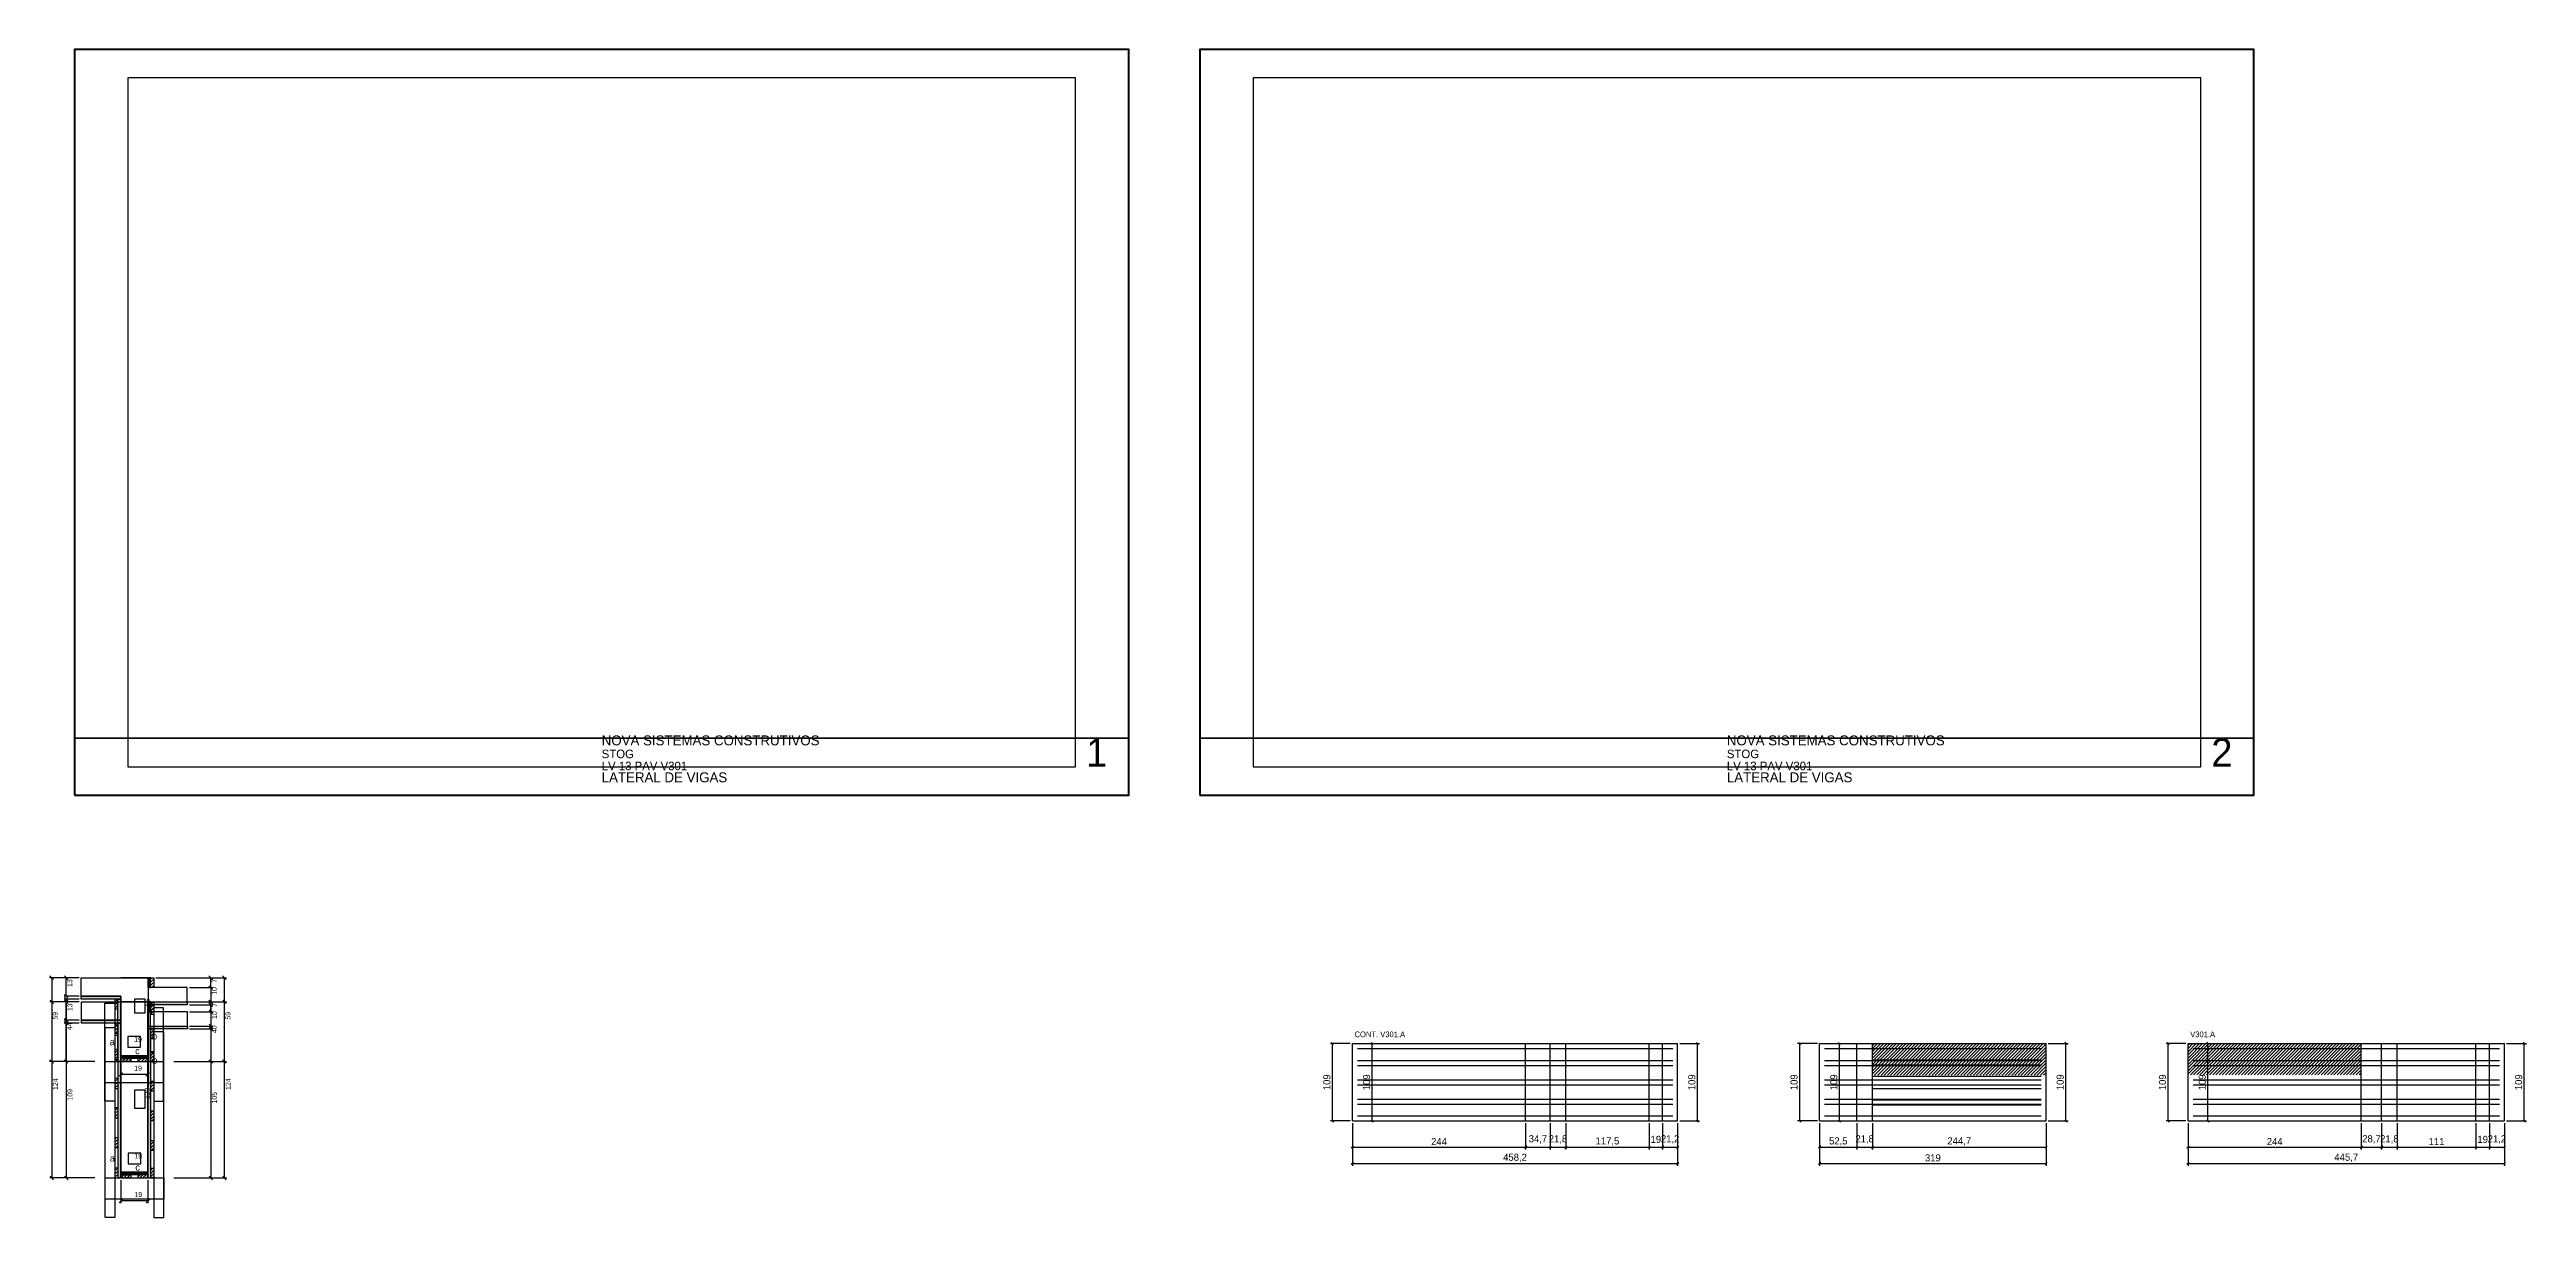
# Model space of a CAD drawing. Extents: x -9000 to 14229, y -395 to 1250.
# Drawn here: x -35 to 3454, y -395 to 1250 of the extents above; entities that cross this region are included whole.
import ezdxf

# ---------------------------------------------------------------- set-up
doc = ezdxf.new("R2010")
doc.units = 0
for name, color, linetype in [('CARIMBO', 255, 'Continuous'), ('CONCRETO', 251, 'Continuous'), ('COTA', 241, 'Continuous'), ('Cota Seção (2x)', 241, 'Continuous'), ('detalhes', 7, 'Continuous'), ('Folhas', 255, 'Continuous'), ('Hachura', 251, 'Continuous'), ('Madeira', 126, 'Continuous'), ('NOMENCLATURA', 7, 'Continuous'), ('Painéis', 200, 'Continuous'), ('Reaproveitamento', 251, 'Continuous'), ('SARR_2.2x7', 40, 'Continuous'), ('SARR_3.5x7', 81, 'Continuous')]:
    doc.layers.add(name, color=color, linetype=linetype)
doc.dimstyles.new('PAINEL', dxfattribs={"dimtxt": 10, "dimasz": 3, "dimexe": 3, "dimexo": 3, "dimgap": 3, "dimtad": 1, "dimblk": 'OBLIQUE', "dimblk1": 'OBLIQUE', "dimcen": 2.5, "dimclrd": 4, "dimclre": 4, "dimclrt": 240, "dimazin": 3, "dimtfac": 1, "dimtmove": 0, "dimatfit": 3})

# ---------------------------------------------------------------- blocks, each defined once
blk = doc.blocks.new('_OBLIQUE')
at = {"color": 0, "linetype": 'BYBLOCK'}
blk.add_line((-0.5, -0.5), (0.5, 0.5), dxfattribs=at)

msp = doc.modelspace()

# ---------------------------------------------------------------- hatches: boundary and pattern name
at = {"layer": 'Hachura'}
h = msp.add_hatch(color=7, dxfattribs=at)
h.dxf.hatch_style = 1
h.paths.add_polyline_path([(107.05, -57.25), (103.45, -57.25), (103.45, -71.25), (107.05, -71.25), (107.05, -57.25)])
h = msp.add_hatch(dxfattribs=at)
h.set_pattern_fill('ANSI31')
h.paths.add_polyline_path([(111.45, -71.25), (107.05, -71.25), (107.05, -57.25), (111.45, -57.25), (111.45, -71.25)])
h = msp.add_hatch(color=7, dxfattribs=at)
h.dxf.hatch_style = 1
h.paths.add_polyline_path([(9.45, -87.25), (9.45, -83.25), (65.05, -83.25), (65.05, -87.25), (9.45, -87.25)])
h = msp.add_hatch(dxfattribs=at)
h.set_pattern_fill('ANSI31')
h.paths.add_polyline_path([(56.65, -101.25), (61.05, -101.25), (61.05, -87.25), (56.65, -87.25), (56.65, -101.25)])
h = msp.add_hatch(color=7, dxfattribs=at)
h.dxf.hatch_style = 1
h.paths.add_polyline_path([(61.05, -87.25), (65.05, -87.25), (65.05, -175.25), (61.05, -175.25), (61.05, -87.25)])
h = msp.add_hatch(color=7, dxfattribs=at)
h.dxf.hatch_style = 1
h.paths.add_polyline_path([(103.05, -95.25), (103.05, -91.25), (158.65, -91.25), (158.65, -95.25), (103.05, -95.25)])
h = msp.add_hatch(color=7, dxfattribs=at)
h.dxf.hatch_style = 1
h.paths.add_polyline_path([(103.05, -95.25), (107.05, -95.25), (107.05, -175.25), (103.05, -175.25), (103.05, -95.25)])
h = msp.add_hatch(color=7, dxfattribs=at)
h.dxf.hatch_style = 1
h.paths.add_polyline_path([(107.25, -91.25), (103.65, -91.25), (103.65, -105.25), (107.25, -105.25), (107.25, -91.25)])
h = msp.add_hatch(dxfattribs=at)
h.set_pattern_fill('ANSI31')
h.paths.add_polyline_path([(111.45, -109.25), (107.05, -109.25), (107.05, -95.25), (111.45, -95.25), (111.45, -109.25)])
h = msp.add_hatch(dxfattribs=at)
h.set_pattern_fill('ANSI31')
h.paths.add_polyline_path([(111.65, -105.25), (107.25, -105.25), (107.25, -91.25), (111.65, -91.25), (111.65, -105.25)])
h = msp.add_hatch(color=7, dxfattribs=at)
h.dxf.hatch_style = 1
h.paths.add_polyline_path([(9.65, -121.25), (9.65, -117.25), (65.25, -117.25), (65.25, -121.25), (9.65, -121.25)])
h = msp.add_hatch(dxfattribs=at)
h.set_pattern_fill('ANSI31')
h.paths.add_polyline_path([(56.65, -138.25), (61.05, -138.25), (61.05, -124.25), (56.65, -124.25), (56.65, -138.25)])
h = msp.add_hatch(dxfattribs=at)
h.set_pattern_fill('ANSI31')
h.paths.add_polyline_path([(56.85, -135.25), (61.25, -135.25), (61.25, -121.25), (56.85, -121.25), (56.85, -135.25)])
h = msp.add_hatch(color=7, dxfattribs=at)
h.dxf.hatch_style = 1
h.paths.add_polyline_path([(61.25, -121.25), (65.25, -121.25), (65.25, -339.25), (61.25, -339.25), (61.25, -121.25)])
h = msp.add_hatch(color=7, dxfattribs=at)
h.dxf.hatch_style = 1
h.paths.add_polyline_path([(103.25, -129.25), (103.25, -125.25), (158.85, -125.25), (158.85, -129.25), (103.25, -129.25)])
h = msp.add_hatch(color=7, dxfattribs=at)
h.dxf.hatch_style = 1
h.paths.add_polyline_path([(103.25, -129.25), (107.25, -129.25), (107.25, -339.25), (103.25, -339.25), (103.25, -129.25)])
h = msp.add_hatch(dxfattribs=at)
h.set_pattern_fill('ANSI31')
h.paths.add_polyline_path([(111.45, -142.25), (107.05, -142.25), (107.05, -128.25), (111.45, -128.25), (111.45, -142.25)])
h = msp.add_hatch(dxfattribs=at)
h.set_pattern_fill('ANSI31')
h.paths.add_polyline_path([(111.65, -143.25), (107.25, -143.25), (107.25, -129.25), (111.65, -129.25), (111.65, -143.25)])
h = msp.add_hatch(dxfattribs=at)
h.set_pattern_fill('ANSI31')
h.paths.add_polyline_path([(56.65, -175.25), (61.05, -175.25), (61.05, -161.25), (56.65, -161.25), (56.65, -175.25)])
h = msp.add_hatch(dxfattribs=at)
h.set_pattern_fill('ANSI31')
h.paths.add_polyline_path([(56.85, -172.25), (61.25, -172.25), (61.25, -158.25), (56.85, -158.25), (56.85, -172.25)])
h = msp.add_hatch(color=7, dxfattribs=at)
h.dxf.hatch_style = 1
h.paths.add_polyline_path([(65.05, -170.85), (65.05, -167.25), (103.05, -167.25), (103.05, -170.85), (65.05, -170.85)])
h = msp.add_hatch(dxfattribs=at)
h.set_pattern_fill('ANSI31')
h.paths.add_polyline_path([(65.05, -175.25), (65.05, -170.85), (79.05, -170.85), (79.05, -175.25), (65.05, -175.25)])
h = msp.add_hatch(dxfattribs=at)
h.set_pattern_fill('ANSI31')
h.paths.add_polyline_path([(103.05, -175.25), (103.05, -170.85), (89.05, -170.85), (89.05, -175.25), (103.05, -175.25)])
h = msp.add_hatch(dxfattribs=at)
h.set_pattern_fill('ANSI31')
h.paths.add_polyline_path([(111.45, -175.25), (107.05, -175.25), (107.05, -161.25), (111.45, -161.25), (111.45, -175.25)])
h = msp.add_hatch(dxfattribs=at)
h.set_pattern_fill('ANSI31')
h.paths.add_polyline_path([(111.65, -176.25), (107.25, -176.25), (107.25, -162.25), (111.65, -162.25), (111.65, -176.25)])
h = msp.add_hatch(dxfattribs=at)
h.set_pattern_fill('ANSI31')
h.paths.add_polyline_path([(56.85, -213.055), (61.25, -213.055), (61.25, -199.055), (56.85, -199.055), (56.85, -213.055)])
h = msp.add_hatch(dxfattribs=at)
h.set_pattern_fill('ANSI31')
h.paths.add_polyline_path([(111.65, -217.055), (107.25, -217.055), (107.25, -203.055), (111.65, -203.055), (111.65, -217.055)])
h = msp.add_hatch(dxfattribs=at)
h.set_pattern_fill('ANSI31')
h.paths.add_polyline_path([(56.85, -254.604), (61.25, -254.604), (61.25, -240.604), (56.85, -240.604), (56.85, -254.604)])
h = msp.add_hatch(dxfattribs=at)
h.set_pattern_fill('ANSI31')
h.paths.add_polyline_path([(111.65, -258.604), (107.25, -258.604), (107.25, -244.604), (111.65, -244.604), (111.65, -258.604)])
h = msp.add_hatch(dxfattribs=at)
h.set_pattern_fill('ANSI31')
h.paths.add_polyline_path([(56.85, -296.568), (61.25, -296.568), (61.25, -282.568), (56.85, -282.568), (56.85, -296.568)])
h = msp.add_hatch(dxfattribs=at)
h.set_pattern_fill('ANSI31')
h.paths.add_polyline_path([(111.65, -300.568), (107.25, -300.568), (107.25, -286.568), (111.65, -286.568), (111.65, -300.568)])
h = msp.add_hatch(dxfattribs=at)
h.set_pattern_fill('ANSI31')
h.paths.add_polyline_path([(56.85, -339.25), (61.25, -339.25), (61.25, -325.25), (56.85, -325.25), (56.85, -339.25)])
h = msp.add_hatch(color=7, dxfattribs=at)
h.dxf.hatch_style = 1
h.paths.add_polyline_path([(65.25, -334.85), (65.25, -331.25), (103.25, -331.25), (103.25, -334.85), (65.25, -334.85)])
h = msp.add_hatch(dxfattribs=at)
h.set_pattern_fill('ANSI31')
h.paths.add_polyline_path([(65.25, -339.25), (65.25, -334.85), (79.25, -334.85), (79.25, -339.25), (65.25, -339.25)])
h = msp.add_hatch(dxfattribs=at)
h.set_pattern_fill('ANSI31')
h.paths.add_polyline_path([(103.25, -339.25), (103.25, -334.85), (89.25, -334.85), (89.25, -339.25), (103.25, -339.25)])
h = msp.add_hatch(dxfattribs=at)
h.set_pattern_fill('ANSI31')
h.paths.add_polyline_path([(111.65, -339.25), (107.25, -339.25), (107.25, -325.25), (111.65, -325.25), (111.65, -339.25)])
at = {"layer": 'Reaproveitamento'}
h = msp.add_hatch(dxfattribs=at)
h.set_pattern_fill('ANSI31')
h.paths.add_polyline_path([(2533.2, -194.3), (2777.2, -194.3), (2777.2, -150.3), (2533.2, -150.3)])
h = msp.add_hatch(dxfattribs=at)
h.set_pattern_fill('ANSI31')
h.paths.add_polyline_path([(2977.2, -194), (3221.2, -194), (3221.2, -150), (2977.2, -150)])

# ---------------------------------------------------------------- linework, layer by layer
at = {"layer": 'CARIMBO', "lineweight": 35}
for p, q in [((0, 280), (1485, 280)), ((1585, 280), (3070, 280))]:
    msp.add_line(p, q, dxfattribs=at)
at = {"layer": 'CONCRETO', "color": 251}
for points in [[(9.45, -83.25), (9.45, -57.25), (65.05, -57.25), (65.05, -57.25), (103.45, -57.25), (103.05, -167.25), (65.05, -167.25), (65.05, -83.25)], [(9.65, -117.25), (9.65, -91.25), (65.25, -91.25), (65.25, -91.25), (103.65, -91.25), (103.25, -331.25), (65.25, -331.25), (65.25, -117.25)]]:
    msp.add_lwpolyline(points, close=True, dxfattribs=at)
for points in [[(65.05, -87.25), (65.05, -167.25), (103.05, -167.25), (103.05, -91.25), (158.65, -91.25), (158.65, -71.25), (103.45, -71.25), (103.45, -57.25), (65.05, -57.25)], [(65.25, -121.25), (65.25, -331.25), (103.25, -331.25), (103.25, -125.25), (158.85, -125.25), (158.85, -105.25), (103.65, -105.25), (103.65, -91.25), (65.25, -91.25)]]:
    msp.add_lwpolyline(points, dxfattribs=at)
at = {"layer": 'COTA', "color": 4}
for p, q in [((6.45, -57.25), (-35.316, -57.25)), ((-32.316, -57.25), (-32.316, -175.25)), ((6.45, -57.25), (-14.822, -57.25)), ((-11.822, -83.25), (-11.822, -57.25)), ((114.45, -57.25), (214.027, -57.25)), ((161.65, -57.25), (194.707, -57.25)), ((191.707, -71.25), (191.707, -57.25)), ((211.027, -175.25), (211.027, -57.25)), ((6.65, -91.25), (-35.116, -91.25)), ((-32.116, -91.25), (-32.116, -339.25)), ((6.45, -83.25), (-14.822, -83.25)), ((6.45, -87.25), (-14.822, -87.25)), ((6.65, -91.25), (-14.622, -91.25)), ((-11.822, -175.25), (-11.822, -87.25)), ((-11.622, -117.25), (-11.622, -91.25)), ((114.65, -91.25), (214.227, -91.25)), ((161.65, -71.25), (194.707, -71.25)), ((161.65, -71.25), (194.707, -71.25)), ((161.65, -91.25), (194.707, -91.25)), ((161.65, -95.25), (194.707, -95.25)), ((161.85, -91.25), (194.907, -91.25)), ((191.707, -71.25), (191.707, -91.25)), ((191.707, -95.25), (191.707, -175.25)), ((191.907, -105.25), (191.907, -91.25)), ((211.227, -339.25), (211.227, -91.25)), ((6.65, -117.25), (-14.622, -117.25)), ((6.65, -121.25), (-14.622, -121.25)), ((-11.622, -339.25), (-11.622, -121.25)), ((161.85, -105.25), (194.907, -105.25)), ((161.85, -105.25), (194.907, -105.25)), ((161.85, -125.25), (194.907, -125.25)), ((161.85, -129.25), (194.907, -129.25)), ((191.907, -105.25), (191.907, -125.25)), ((191.907, -129.25), (191.907, -339.25)), ((3.814, -175.25), (-35.316, -175.25)), ((28.45, -175.25), (-14.822, -175.25)), ((65.05, -178.25), (65.05, -196.62)), ((103.05, -193.62), (65.05, -193.62)), ((103.05, -178.25), (103.05, -196.62)), ((139.65, -175.25), (214.027, -175.25)), ((139.65, -175.25), (194.707, -175.25)), ((4.014, -339.25), (-35.116, -339.25)), ((28.65, -339.25), (-14.622, -339.25)), ((65.25, -342.25), (65.25, -374.677)), ((103.25, -342.25), (103.25, -374.677)), ((139.85, -339.25), (214.227, -339.25)), ((139.85, -339.25), (194.907, -339.25)), ((103.25, -371.677), (65.25, -371.677))]:
    msp.add_line(p, q, dxfattribs=at)
at = {"layer": 'COTA'}
for points in [[(-29.816, -59.75), (-34.816, -54.75)], [(-9.322, -59.75), (-14.322, -54.75)], [(194.207, -59.75), (189.207, -54.75)], [(194.207, -73.75), (189.207, -68.75)], [(189.207, -68.75), (194.207, -73.75)], [(213.527, -59.75), (208.527, -54.75)], [(-29.616, -93.75), (-34.616, -88.75)], [(-14.322, -80.75), (-9.322, -85.75)], [(-9.322, -89.75), (-14.322, -84.75)], [(-9.122, -93.75), (-14.122, -88.75)], [(189.207, -88.75), (194.207, -93.75)], [(194.207, -97.75), (189.207, -92.75)], [(194.407, -93.75), (189.407, -88.75)], [(194.407, -107.75), (189.407, -102.75)], [(189.407, -102.75), (194.407, -107.75)], [(213.727, -93.75), (208.727, -88.75)], [(-14.122, -114.75), (-9.122, -119.75)], [(-9.122, -123.75), (-14.122, -118.75)], [(189.407, -122.75), (194.407, -127.75)], [(194.407, -131.75), (189.407, -126.75)], [(-34.816, -172.75), (-29.816, -177.75)], [(-14.322, -172.75), (-9.322, -177.75)], [(189.207, -172.75), (194.207, -177.75)], [(208.527, -172.75), (213.527, -177.75)], [(67.55, -191.12), (62.55, -196.12)], [(100.55, -196.12), (105.55, -191.12)], [(-34.616, -336.75), (-29.616, -341.75)], [(-14.122, -336.75), (-9.122, -341.75)], [(189.407, -336.75), (194.407, -341.75)], [(208.727, -336.75), (213.727, -341.75)], [(67.75, -369.177), (62.75, -374.177)], [(100.75, -374.177), (105.75, -369.177)]]:
    msp.add_lwpolyline(points, dxfattribs=at)
at = {"layer": 'Cota Seção (2x)', "color": 180}
for p, q in [((99.45, -87.583), (84.45, -87.583)), ((84.45, -87.583), (84.45, -106.917)), ((99.45, -106.917), (99.45, -87.583)), ((84.45, -106.917), (99.45, -106.917)), ((93.05, -140.25), (75.05, -140.25)), ((75.05, -140.25), (75.05, -155.25)), ((75.05, -155.25), (93.05, -155.25)), ((93.05, -155.25), (93.05, -140.25)), ((99.25, -215.75), (84.25, -215.75)), ((84.25, -215.75), (84.25, -240.75)), ((84.25, -240.75), (99.25, -240.75)), ((99.25, -240.75), (99.25, -215.75)), ((93.25, -304.25), (75.25, -304.25)), ((75.25, -304.25), (75.25, -319.25)), ((93.25, -319.25), (93.25, -304.25)), ((75.25, -319.25), (93.25, -319.25))]:
    msp.add_line(p, q, dxfattribs=at)
at = {"layer": 'Folhas', "lineweight": 50}
for points in [[(0, 200), (1485, 200), (1485, 1250), (0, 1250)], [(1585, 200), (3070, 200), (3070, 1250), (1585, 1250)]]:
    msp.add_lwpolyline(points, close=True, dxfattribs=at)
at = {"layer": 'Folhas', "lineweight": 25}
for points in [[(75, 240), (1410, 240), (1410, 1210), (75, 1210)], [(1660, 240), (2995, 240), (2995, 1210), (1660, 1210)]]:
    msp.add_lwpolyline(points, close=True, dxfattribs=at)
at = {"layer": 'Madeira', "color": 126}
for points in [[(111.45, -71.25), (107.05, -71.25), (107.05, -57.25), (111.45, -57.25)], [(56.65, -101.25), (61.05, -101.25), (61.05, -87.25), (56.65, -87.25)], [(111.45, -109.25), (107.05, -109.25), (107.05, -95.25), (111.45, -95.25)], [(111.65, -105.25), (107.25, -105.25), (107.25, -91.25), (111.65, -91.25)], [(56.65, -138.25), (61.05, -138.25), (61.05, -124.25), (56.65, -124.25)], [(56.85, -135.25), (61.25, -135.25), (61.25, -121.25), (56.85, -121.25)], [(111.45, -142.25), (107.05, -142.25), (107.05, -128.25), (111.45, -128.25)], [(111.65, -143.25), (107.25, -143.25), (107.25, -129.25), (111.65, -129.25)], [(56.65, -175.25), (61.05, -175.25), (61.05, -161.25), (56.65, -161.25)], [(56.85, -172.25), (61.25, -172.25), (61.25, -158.25), (56.85, -158.25)], [(65.05, -175.25), (65.05, -170.85), (79.05, -170.85), (79.05, -175.25)], [(103.05, -175.25), (103.05, -170.85), (89.05, -170.85), (89.05, -175.25)], [(111.45, -175.25), (107.05, -175.25), (107.05, -161.25), (111.45, -161.25)], [(111.65, -176.25), (107.25, -176.25), (107.25, -162.25), (111.65, -162.25)], [(56.85, -213.055), (61.25, -213.055), (61.25, -199.055), (56.85, -199.055)], [(111.65, -217.055), (107.25, -217.055), (107.25, -203.055), (111.65, -203.055)], [(56.85, -254.604), (61.25, -254.604), (61.25, -240.604), (56.85, -240.604)], [(111.65, -258.604), (107.25, -258.604), (107.25, -244.604), (111.65, -244.604)], [(56.85, -296.568), (61.25, -296.568), (61.25, -282.568), (56.85, -282.568)], [(111.65, -300.568), (107.25, -300.568), (107.25, -286.568), (111.65, -286.568)], [(56.85, -339.25), (61.25, -339.25), (61.25, -325.25), (56.85, -325.25)], [(65.25, -339.25), (65.25, -334.85), (79.25, -334.85), (79.25, -339.25)], [(103.25, -339.25), (103.25, -334.85), (89.25, -334.85), (89.25, -339.25)], [(111.65, -339.25), (107.25, -339.25), (107.25, -325.25), (111.65, -325.25)]]:
    msp.add_lwpolyline(points, close=True, dxfattribs=at)
at = {"layer": 'Painéis'}
for p, q in [((1800, -150), (2044, -150)), ((1800, -259), (1800, -150)), ((2044, -259), (2044, -150)), ((2044, -259), (2044, -150)), ((2044, -150), (2078.7, -150)), ((2044, -259), (2044, -150)), ((2078.7, -259), (2078.7, -150)), ((2078.7, -259), (2078.7, -150)), ((2078.7, -150), (2100.5, -150)), ((2078.7, -259), (2078.7, -150)), ((2100.5, -259), (2100.5, -150)), ((2100.5, -259), (2100.5, -150)), ((2100.5, -150), (2218, -150)), ((2100.5, -259), (2100.5, -150)), ((2218, -259), (2218, -150)), ((2218, -259), (2218, -150)), ((2218, -150), (2237, -150)), ((2218, -259), (2218, -150)), ((2237, -259), (2237, -150)), ((2237, -259), (2237, -150)), ((2237, -150), (2258.2, -150)), ((2237, -259), (2237, -150)), ((2258.2, -259), (2258.2, -150)), ((2458.2, -150), (2510.7, -150)), ((2458.2, -259), (2458.2, -150)), ((2510.7, -259), (2510.7, -150)), ((2510.7, -259), (2510.7, -150)), ((2510.7, -150), (2532.5, -150)), ((2510.7, -259), (2510.7, -150)), ((2532.5, -259), (2532.5, -150)), ((2532.5, -259), (2532.5, -150)), ((2532.5, -150), (2777.2, -150)), ((2532.5, -259), (2532.5, -150)), ((2777.2, -259), (2777.2, -150)), ((2977.2, -150), (3221.2, -150)), ((2977.2, -259), (2977.2, -150)), ((3221.2, -259), (3221.2, -150)), ((3221.2, -259), (3221.2, -150)), ((3221.2, -150), (3249.9, -150)), ((3221.2, -259), (3221.2, -150)), ((3249.9, -259), (3249.9, -150)), ((3249.9, -259), (3249.9, -150)), ((3249.9, -150), (3271.7, -150)), ((3249.9, -259), (3249.9, -150)), ((3271.7, -259), (3271.7, -150)), ((3271.7, -259), (3271.7, -150)), ((3271.7, -150), (3382.7, -150)), ((3271.7, -259), (3271.7, -150)), ((3382.7, -259), (3382.7, -150)), ((3382.7, -259), (3382.7, -150)), ((3382.7, -150), (3401.7, -150)), ((3382.7, -259), (3382.7, -150)), ((3401.7, -259), (3401.7, -150)), ((3401.7, -259), (3401.7, -150)), ((3401.7, -150), (3422.9, -150)), ((3401.7, -259), (3401.7, -150)), ((3422.9, -259), (3422.9, -150)), ((1800, -259), (2044, -259)), ((2044, -259), (2078.7, -259)), ((2078.7, -259), (2100.5, -259)), ((2100.5, -259), (2218, -259)), ((2218, -259), (2237, -259)), ((2237, -259), (2258.2, -259)), ((2458.2, -259), (2510.7, -259)), ((2510.7, -259), (2532.5, -259)), ((2532.5, -259), (2777.2, -259)), ((2977.2, -259), (3221.2, -259)), ((3221.2, -259), (3249.9, -259)), ((3249.9, -259), (3271.7, -259)), ((3271.7, -259), (3382.7, -259)), ((3382.7, -259), (3401.7, -259)), ((3401.7, -259), (3422.9, -259))]:
    msp.add_line(p, q, dxfattribs=at)
at = {"layer": 'Painéis', "color": 200}
for points in [[(107.05, -57.25), (103.45, -57.25), (103.45, -71.25), (107.05, -71.25)], [(9.45, -87.25), (9.45, -83.25), (65.05, -83.25), (65.05, -87.25)], [(61.05, -87.25), (65.05, -87.25), (65.05, -175.25), (61.05, -175.25)], [(103.05, -95.25), (103.05, -91.25), (158.65, -91.25), (158.65, -95.25)], [(107.05, -95.25), (103.05, -95.25), (103.05, -175.25), (107.05, -175.25)], [(107.25, -91.25), (103.65, -91.25), (103.65, -105.25), (107.25, -105.25)], [(9.65, -121.25), (9.65, -117.25), (65.25, -117.25), (65.25, -121.25)], [(61.25, -121.25), (65.25, -121.25), (65.25, -339.25), (61.25, -339.25)], [(103.25, -129.25), (103.25, -125.25), (158.85, -125.25), (158.85, -129.25)], [(107.25, -129.25), (103.25, -129.25), (103.25, -339.25), (107.25, -339.25)], [(65.05, -170.85), (65.05, -167.25), (103.05, -167.25), (103.05, -170.85)], [(65.25, -334.85), (65.25, -331.25), (103.25, -331.25), (103.25, -334.85)]]:
    msp.add_lwpolyline(points, close=True, dxfattribs=at)
at = {"layer": 'SARR_2.2x7'}
for points in [[(1807, -157), (2044, -157)], [(1807, -157), (2044, -157)], [(1807, -173.75), (2044, -173.75)], [(1807, -173.75), (2044, -173.75)], [(2044, -157), (2078.7, -157)], [(2044, -157), (2078.7, -157)], [(2044, -173.75), (2078.7, -173.75)], [(2044, -173.75), (2078.7, -173.75)], [(2078.7, -157), (2100.5, -157)], [(2078.7, -157), (2100.5, -157)], [(2078.7, -173.75), (2100.5, -173.75)], [(2078.7, -173.75), (2100.5, -173.75)], [(2100.5, -157), (2218, -157)], [(2100.5, -157), (2218, -157)], [(2100.5, -173.75), (2218, -173.75)], [(2100.5, -173.75), (2218, -173.75)], [(2218, -157), (2237, -157)], [(2218, -157), (2237, -157)], [(2218, -173.75), (2237, -173.75)], [(2218, -173.75), (2237, -173.75)], [(2237, -157), (2251.2, -157)], [(2237, -157), (2251.2, -157)], [(2237, -173.75), (2251.2, -173.75)], [(2237, -173.75), (2251.2, -173.75)], [(2465.2, -157), (2510.7, -157)], [(2465.2, -157), (2510.7, -157)], [(2465.2, -173.75), (2510.7, -173.75)], [(2465.2, -173.75), (2510.7, -173.75)], [(2510.7, -157), (2532.5, -157)], [(2510.7, -157), (2532.5, -157)], [(2510.7, -173.75), (2532.5, -173.75)], [(2510.7, -173.75), (2532.5, -173.75)], [(2532.5, -157), (2770.2, -157)], [(2532.5, -157), (2770.2, -157)], [(2532.5, -172.902), (2770.2, -172.902)], [(2532.5, -173.75), (2770.2, -173.75)], [(2984.2, -157), (3221.2, -157)], [(2984.2, -157), (3221.2, -157)], [(2984.2, -173.75), (3221.2, -173.75)], [(2984.2, -173.75), (3221.2, -173.75)], [(3221.2, -157), (3249.9, -157)], [(3221.2, -157), (3249.9, -157)], [(3221.2, -173.75), (3249.9, -173.75)], [(3221.2, -173.75), (3249.9, -173.75)], [(3249.9, -157), (3271.7, -157)], [(3249.9, -157), (3271.7, -157)], [(3249.9, -173.75), (3271.7, -173.75)], [(3249.9, -173.75), (3271.7, -173.75)], [(3271.7, -157), (3382.7, -157)], [(3271.7, -157), (3382.7, -157)], [(3271.7, -173.75), (3382.7, -173.75)], [(3271.7, -173.75), (3382.7, -173.75)], [(3382.7, -157), (3401.7, -157)], [(3382.7, -157), (3401.7, -157)], [(3382.7, -173.75), (3401.7, -173.75)], [(3382.7, -173.75), (3401.7, -173.75)], [(3401.7, -157), (3415.9, -157)], [(3401.7, -157), (3415.9, -157)], [(3401.7, -173.75), (3415.9, -173.75)], [(3401.7, -173.75), (3415.9, -173.75)], [(1807, -180.75), (2044, -180.75)], [(1807, -180.75), (2044, -180.75)], [(1807, -201), (2044, -201)], [(1807, -201), (2044, -201)], [(1807, -208), (2044, -208)], [(1807, -208), (2044, -208)], [(2044, -180.75), (2078.7, -180.75)], [(2044, -180.75), (2078.7, -180.75)], [(2044, -201), (2078.7, -201)], [(2044, -201), (2078.7, -201)], [(2044, -208), (2078.7, -208)], [(2044, -208), (2078.7, -208)], [(2078.7, -180.75), (2100.5, -180.75)], [(2078.7, -180.75), (2100.5, -180.75)], [(2078.7, -201), (2100.5, -201)], [(2078.7, -201), (2100.5, -201)], [(2078.7, -208), (2100.5, -208)], [(2078.7, -208), (2100.5, -208)], [(2100.5, -180.75), (2218, -180.75)], [(2100.5, -180.75), (2218, -180.75)], [(2100.5, -201), (2218, -201)], [(2100.5, -201), (2218, -201)], [(2100.5, -208), (2218, -208)], [(2100.5, -208), (2218, -208)], [(2218, -180.75), (2237, -180.75)], [(2218, -180.75), (2237, -180.75)], [(2218, -201), (2237, -201)], [(2218, -201), (2237, -201)], [(2218, -208), (2237, -208)], [(2218, -208), (2237, -208)], [(2237, -180.75), (2251.2, -180.75)], [(2237, -180.75), (2251.2, -180.75)], [(2237, -201), (2251.2, -201)], [(2237, -201), (2251.2, -201)], [(2237, -208), (2251.2, -208)], [(2237, -208), (2251.2, -208)], [(2465.2, -180.75), (2510.7, -180.75)], [(2465.2, -180.75), (2510.7, -180.75)], [(2465.2, -201), (2510.7, -201)], [(2465.2, -201), (2510.7, -201)], [(2465.2, -208), (2510.7, -208)], [(2465.2, -208), (2510.7, -208)], [(2510.7, -180.75), (2532.5, -180.75)], [(2510.7, -180.75), (2532.5, -180.75)], [(2510.7, -201), (2532.5, -201)], [(2510.7, -201), (2532.5, -201)], [(2510.7, -208), (2532.5, -208)], [(2510.7, -208), (2532.5, -208)], [(2532.5, -179.902), (2770.2, -179.902)], [(2532.5, -180.75), (2770.2, -180.75)], [(2532.5, -195.804), (2770.2, -195.804)], [(2532.5, -201), (2770.2, -201)], [(2532.5, -208), (2770.2, -208)], [(2984.2, -180.75), (3221.2, -180.75)], [(2984.2, -180.75), (3221.2, -180.75)], [(2984.2, -201), (3221.2, -201)], [(2984.2, -201), (3221.2, -201)], [(2984.2, -208), (3221.2, -208)], [(2984.2, -208), (3221.2, -208)], [(3221.2, -180.75), (3249.9, -180.75)], [(3221.2, -180.75), (3249.9, -180.75)], [(3221.2, -201), (3249.9, -201)], [(3221.2, -201), (3249.9, -201)], [(3221.2, -208), (3249.9, -208)], [(3221.2, -208), (3249.9, -208)], [(3249.9, -180.75), (3271.7, -180.75)], [(3249.9, -180.75), (3271.7, -180.75)], [(3249.9, -201), (3271.7, -201)], [(3249.9, -201), (3271.7, -201)], [(3249.9, -208), (3271.7, -208)], [(3249.9, -208), (3271.7, -208)], [(3271.7, -180.75), (3382.7, -180.75)], [(3271.7, -180.75), (3382.7, -180.75)], [(3271.7, -201), (3382.7, -201)], [(3271.7, -201), (3382.7, -201)], [(3271.7, -208), (3382.7, -208)], [(3271.7, -208), (3382.7, -208)], [(3382.7, -180.75), (3401.7, -180.75)], [(3382.7, -180.75), (3401.7, -180.75)], [(3382.7, -201), (3401.7, -201)], [(3382.7, -201), (3401.7, -201)], [(3382.7, -208), (3401.7, -208)], [(3382.7, -208), (3401.7, -208)], [(3401.7, -180.75), (3415.9, -180.75)], [(3401.7, -180.75), (3415.9, -180.75)], [(3401.7, -201), (3415.9, -201)], [(3401.7, -201), (3415.9, -201)], [(3401.7, -208), (3415.9, -208)], [(3401.7, -208), (3415.9, -208)], [(1807, -228.25), (2044, -228.25)], [(1807, -228.25), (2044, -228.25)], [(1807, -235.25), (2044, -235.25)], [(1807, -235.25), (2044, -235.25)], [(2044, -228.25), (2078.7, -228.25)], [(2044, -228.25), (2078.7, -228.25)], [(2044, -235.25), (2078.7, -235.25)], [(2044, -235.25), (2078.7, -235.25)], [(2078.7, -228.25), (2100.5, -228.25)], [(2078.7, -228.25), (2100.5, -228.25)], [(2078.7, -235.25), (2100.5, -235.25)], [(2078.7, -235.25), (2100.5, -235.25)], [(2100.5, -228.25), (2218, -228.25)], [(2100.5, -228.25), (2218, -228.25)], [(2100.5, -235.25), (2218, -235.25)], [(2100.5, -235.25), (2218, -235.25)], [(2218, -228.25), (2237, -228.25)], [(2218, -228.25), (2237, -228.25)], [(2218, -235.25), (2237, -235.25)], [(2218, -235.25), (2237, -235.25)], [(2237, -228.25), (2251.2, -228.25)], [(2237, -228.25), (2251.2, -228.25)], [(2237, -235.25), (2251.2, -235.25)], [(2237, -235.25), (2251.2, -235.25)], [(2465.2, -228.25), (2510.7, -228.25)], [(2465.2, -228.25), (2510.7, -228.25)], [(2465.2, -235.25), (2510.7, -235.25)], [(2465.2, -235.25), (2510.7, -235.25)], [(2510.7, -228.25), (2532.5, -228.25)], [(2510.7, -228.25), (2532.5, -228.25)], [(2510.7, -235.25), (2532.5, -235.25)], [(2510.7, -235.25), (2532.5, -235.25)], [(2532.5, -213.196), (2770.2, -213.196)], [(2532.5, -228.25), (2770.2, -228.25)], [(2532.5, -229.098), (2770.2, -229.098)], [(2532.5, -235.25), (2770.2, -235.25)], [(2532.5, -236.098), (2770.2, -236.098)], [(2984.2, -228.25), (3221.2, -228.25)], [(2984.2, -228.25), (3221.2, -228.25)], [(2984.2, -235.25), (3221.2, -235.25)], [(2984.2, -235.25), (3221.2, -235.25)], [(3221.2, -228.25), (3249.9, -228.25)], [(3221.2, -228.25), (3249.9, -228.25)], [(3221.2, -235.25), (3249.9, -235.25)], [(3221.2, -235.25), (3249.9, -235.25)], [(3249.9, -228.25), (3271.7, -228.25)], [(3249.9, -228.25), (3271.7, -228.25)], [(3249.9, -235.25), (3271.7, -235.25)], [(3249.9, -235.25), (3271.7, -235.25)], [(3271.7, -228.25), (3382.7, -228.25)], [(3271.7, -228.25), (3382.7, -228.25)], [(3271.7, -235.25), (3382.7, -235.25)], [(3271.7, -235.25), (3382.7, -235.25)], [(3382.7, -228.25), (3401.7, -228.25)], [(3382.7, -228.25), (3401.7, -228.25)], [(3382.7, -235.25), (3401.7, -235.25)], [(3382.7, -235.25), (3401.7, -235.25)], [(3401.7, -228.25), (3415.9, -228.25)], [(3401.7, -228.25), (3415.9, -228.25)], [(3401.7, -235.25), (3415.9, -235.25)], [(3401.7, -235.25), (3415.9, -235.25)], [(1807, -252), (2044, -252)], [(1807, -252), (2044, -252)], [(2044, -252), (2078.7, -252)], [(2044, -252), (2078.7, -252)], [(2078.7, -252), (2100.5, -252)], [(2078.7, -252), (2100.5, -252)], [(2100.5, -252), (2218, -252)], [(2100.5, -252), (2218, -252)], [(2218, -252), (2237, -252)], [(2218, -252), (2237, -252)], [(2237, -252), (2251.2, -252)], [(2237, -252), (2251.2, -252)], [(2465.2, -252), (2510.7, -252)], [(2465.2, -252), (2510.7, -252)], [(2510.7, -252), (2532.5, -252)], [(2510.7, -252), (2532.5, -252)], [(2532.5, -252), (2770.2, -252)], [(2532.5, -252), (2770.2, -252)], [(2984.2, -252), (3221.2, -252)], [(2984.2, -252), (3221.2, -252)], [(3221.2, -252), (3249.9, -252)], [(3221.2, -252), (3249.9, -252)], [(3249.9, -252), (3271.7, -252)], [(3249.9, -252), (3271.7, -252)], [(3271.7, -252), (3382.7, -252)], [(3271.7, -252), (3382.7, -252)], [(3382.7, -252), (3401.7, -252)], [(3382.7, -252), (3401.7, -252)], [(3401.7, -252), (3415.9, -252)], [(3401.7, -252), (3415.9, -252)]]:
    msp.add_lwpolyline(points, dxfattribs=at)
at = {"layer": 'SARR_3.5x7', "color": 81}
for points in [[(42.65, -93.25), (56.65, -93.25), (56.65, -230.89), (42.65, -230.89)], [(125.45, -99.65), (111.45, -99.65), (111.45, -230.89), (125.45, -230.89)], [(42.85, -127.25), (56.85, -127.25), (56.85, -394.89), (42.85, -394.89)], [(125.65, -133.65), (111.65, -133.65), (111.65, -394.89), (125.65, -394.89)], [(42.65, -175.25), (125.45, -175.25), (125.45, -205.308), (42.65, -205.308)], [(42.85, -339.25), (125.65, -339.25), (125.65, -369.308), (42.85, -369.308)]]:
    msp.add_lwpolyline(points, close=True, dxfattribs=at)

# ---------------------------------------------------------------- texts
at = {"layer": 'CARIMBO'}
for s, height, p in [('NOVA SISTEMAS CONSTRUTIVOS', 14, (742.5, 270)), ('1', 40, (1425, 240)), ('NOVA SISTEMAS CONSTRUTIVOS', 14, (2327.5, 270)), ('2', 40, (3010, 240)), ('STOG', 12, (742.5, 252)), ('LV 13 PAV V301', 12, (742.5, 235)), ('STOG', 12, (2327.5, 252)), ('LV 13 PAV V301', 12, (2327.5, 235)), ('LATERAL DE VIGAS', 14, (742.5, 218)), ('LATERAL DE VIGAS', 14, (2327.5, 218))]:
    msp.add_text(s, height=height, dxfattribs=at).set_placement(p)
at = {"layer": 'COTA', "color": 1}
for s, p in [('13', (-3.322, -70.25)), ('7', (200.207, -64.25)), ('13', (-3.122, -104.25)), ('10', (200.207, -81.25)), ('7', (200.407, -98.25)), ('59', (-23.816, -116.25)), ('44', (-3.322, -131.25)), ('40', (200.207, -135.25)), ('10', (200.407, -115.25)), ('59', (219.527, -116.25)), ('124', (-23.616, -215.25)), ('124', (219.727, -215.25)), ('109', (-3.122, -230.25)), ('105', (200.407, -234.25))]:
    msp.add_text(s, height=7, rotation=90, dxfattribs=at).set_placement(p)
for p in [(84.05, -188.12), (84.25, -366.177)]:
    msp.add_text('19', height=7, dxfattribs=at).set_placement(p)
at = {"layer": 'Cota Seção (2x)', "color": 1}
for s, p in [('55', (105.95, -97.25)), ('120', (105.75, -228.25))]:
    msp.add_text(s, height=7, rotation=90, dxfattribs=at).set_placement(p)
for p in [(84.05, -147.75), (84.25, -311.75)]:
    msp.add_text('19', height=7, dxfattribs=at).set_placement(p)
at = {"layer": 'detalhes', "color": 4}
for s, p in [('b', (109.143, -144.235)), ('a', (49.419, -152.205)), ('c', (85.348, -165.014)), ('b', (109.343, -178.235)), ('a', (49.619, -316.205)), ('c', (85.548, -329.014))]:
    msp.add_text(s, height=9.6, dxfattribs=at).set_placement(p)
at = {"layer": 'NOMENCLATURA'}
for s, p in [('CONT. V301.A', (1803, -141)), ('V301.A', (2980.2, -141))]:
    msp.add_text(s, height=8, dxfattribs=at).set_placement(p)

# ---------------------------------------------------------------- dimensions: what is measured, and where the dimension line sits
at = {"layer": 'COTA'}
for base, p1, p2 in [((1772, -259), (1800, -259), (1800, -150)), ((1828, -259), (1800, -259), (1800, -150)), ((2286.2, -259), (2258.2, -259), (2258.2, -150)), ((2286.2, -259), (2258.2, -259), (2258.2, -150)), ((2430.2, -259), (2458.2, -259), (2458.2, -150)), ((2486.2, -259), (2458.2, -259), (2458.2, -150)), ((2805.2, -259), (2777.2, -259), (2777.2, -150)), ((2805.2, -259), (2777.2, -259), (2777.2, -150)), ((2949.2, -259), (2977.2, -259), (2977.2, -150)), ((3005.2, -259), (2977.2, -259), (2977.2, -150)), ((3450.9, -259), (3422.9, -259), (3422.9, -150)), ((3450.9, -259), (3422.9, -259), (3422.9, -150))]:
    msp.add_linear_dim(base=base, p1=p1, p2=p2, angle=90, dimstyle='PAINEL', dxfattribs=at).render()
for base, p1, p2 in [((1800, -296), (1800, -259), (2044, -259)), ((1800, -319), (1800, -259), (2258.2, -259)), ((2044, -296), (2044, -259), (2078.7, -259)), ((2078.7, -296), (2078.7, -259), (2100.5, -259)), ((2100.5, -296), (2100.5, -259), (2218, -259)), ((2218, -296), (2218, -259), (2237, -259)), ((2237, -296), (2237, -259), (2258.2, -259)), ((2458.2, -296), (2458.2, -259), (2510.7, -259)), ((2458.2, -319), (2458.2, -259), (2777.2, -259)), ((2510.7, -296), (2510.7, -259), (2532.5, -259)), ((2532.5, -296), (2532.5, -259), (2777.2, -259)), ((2977.2, -296), (2977.2, -259), (3221.2, -259)), ((2977.2, -319), (2977.2, -259), (3422.9, -259)), ((3221.2, -296), (3221.2, -259), (3249.9, -259)), ((3249.9, -296), (3249.9, -259), (3271.7, -259)), ((3271.7, -296), (3271.7, -259), (3382.7, -259)), ((3382.7, -296), (3382.7, -259), (3401.7, -259)), ((3401.7, -296), (3401.7, -259), (3422.9, -259))]:
    msp.add_linear_dim(base=base, p1=p1, p2=p2, dimstyle='PAINEL', dxfattribs=at).render()

doc.saveas('drawing.dxf')
